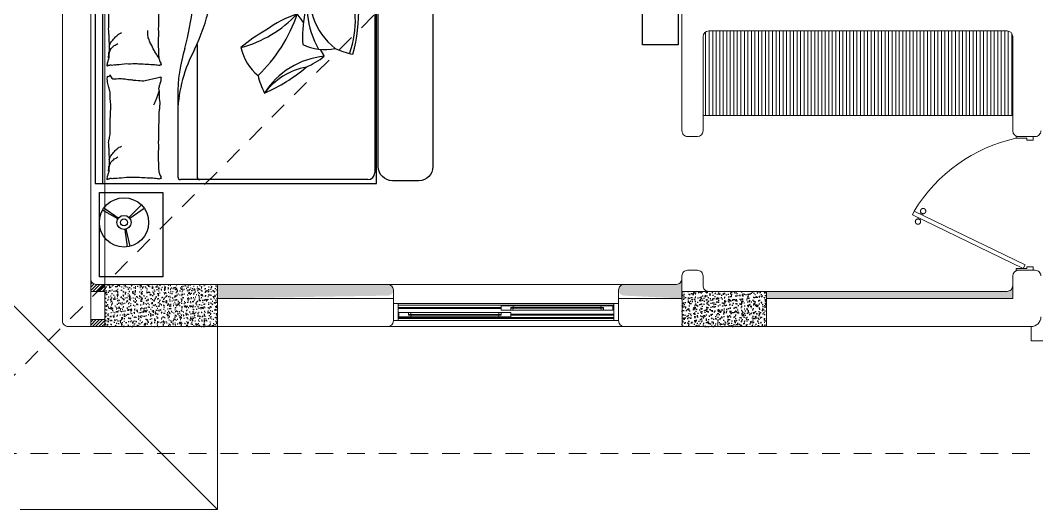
# Model space of a CAD drawing. Header units: metres. Extents: x -232 to 581, y 30 to 789.
# Drawn here: x 98.47 to 105.69, y 600.84 to 604.31 of the extents above; entities that cross this region are included whole.
import ezdxf

# ---------------------------------------------------------------- set-up
doc = ezdxf.new("R2010")
doc.units = ezdxf.units.M
doc.linetypes.add('HIDDEN2', pattern=[0.1875, 0.125, -0.0625])
for name, color, linetype, lineweight in [('A-DOOR', 35, 'Continuous', 5), ('A-WALL', 250, 'Continuous', 20), ('baños', 140, 'Continuous', 0), ('closets', 253, 'Continuous', 0), ('Columnas', 7, 'Continuous', 18), ('cristales', 131, 'Continuous', 0), ('PLF 01', 252, 'Continuous', 9)]:
    doc.layers.add(name, color=color, linetype=linetype, lineweight=lineweight)
doc.layers.add('HATCH', color=8, linetype='Continuous')
doc.layers.add('MOBILIARIOS', color=252, linetype='Continuous')
doc.layers.add('PISO', color=7, linetype='Continuous', lineweight=5, true_color=0xe6e6e6)
doc.layers.add('Techos 1', color=7, linetype='HIDDEN2', lineweight=9, true_color=0x42391a)
doc.layers.add('RELLENO SECCION', color=8, linetype='Continuous', lineweight=0, transparency=0.4)
doc.styles.get("Standard").update_dxf_attribs({"font": 'arial.ttf'})
pattern_1 = [(49.99999999999999, (114.3310712337616, 55.23879643552809), (0.05829909407872129, -0.005100507372448988), [0.006096000000000001, -0.067056]), (355, (114.3310712337616, 55.23879643552809), (-0.01127789485599019, 0.06113819047649125), [0.004876800000000001, -0.05364498693440001]), (100.4514447, (114.3359294760016, 55.23837139440808), (0.04702119906891305, 0.05603768061190244), [0.005180802815999999, -0.05698887827199999]), (46.18420000000001, (114.3310712337616, 55.25505243552809), (0.08674529308548158, -0.01345354493847269), [0.009144000000000001, -0.100584]), (96.63555760999992, (114.3383000017616, 55.25393131552809), (0.07596932289648096, 0.07917635987127089), [0.0077712074048, -0.08548339461120001]), (351.1841511700001, (114.3310712337616, 55.25505243552809), (0.07596932290079265, 0.07917635986737045), [0.007315189462400001, -0.0804671142144]), (21, (114.3391992337616, 55.25098843552809), (0.0485166052061224, -0.03272486341986804), [0.006096000000000001, -0.067056]), (326.0000000000001, (114.3391992337616, 55.25098843552809), (0.01977664907124706, 0.05894014915914217), [0.004876800000000001, -0.0536448]), (71.45144499999999, (114.3432422841936, 55.24826136356009), (0.06829325416918917, 0.02621528604348968), [0.005180802816000001, -0.056988780032]), (37.50000000000001, (114.3310712337616, 55.23879643552809), (0.0009883530401893813, 0.027057612439409), [0, -0.05299456, 0, -0.05445760000000001, 0, -0.05384800000000001]), (7.499999999999999, (114.3310712337616, 55.23879643552809), (0.02138229200329784, 0.03205778394179824), [0, -0.03104896, 0, -0.05177536000000001, 0, -0.0205232]), (327.5, (114.3129457937616, 55.23879643552809), (0.04338899045339885, -0.001833198077655502), [0, -0.02032, 0, -0.06339840000000001, 0, -0.0841248]), (317.5, (114.3048177937616, 55.23879643552809), (0.04740133804352578, 0.00813647713066657), [0, -0.026416, 0, -0.04210304, 0, -0.0597408])]
pattern_2 = [(45, (189.6270008207422, -7.248908469491994), (-0.01122532015133644, 0.01122532015133644), [])]

# ---------------------------------------------------------------- blocks, each defined once
blk = doc.blocks.new('A$C58f5b6b7')
at = {"layer": 'MOBILIARIOS'}
for points in [[(1.069470840775466e-07, 0.2525811234954745), (2.000000106947084, 0.2525811234954745), (2.000000106947084, 0), (1.069470840775466e-07, 0)], [(0.3820001069470891, 0.1596185134729211), (0.3820001069470891, 0.1691435134729176), (1.618000106947079, 0.1691435134729176), (1.618000106947079, 0.1596185134729211)]]:
    blk.add_lwpolyline(points, close=True, dxfattribs=at)
for points in [[(1.605932393574449, 0.159519432846011), (1.582282151334311, 0.1371998092812277), (1.000000106947084, 0.1371998092812277), (0.4177180625598567, 0.1371998092812277), (0.3940678203197194, 0.159519432846011)], [(1.582282151334311, 0.1371998092812277), (1.539962872616115, 0.09726151347291534), (0.4600373412780527, 0.09726151347290113), (0.4177180625598567, 0.1371998092812277)]]:
    blk.add_lwpolyline(points, dxfattribs=at)
for points, degree in [([(0.4511645361125147, 0.2382135501685951, -0.004703474324619776), (0.446902711392795, 0.2460982481493375, -0.004703474324619776), (0.4415006584346202, 0.2460982481493375, -0.004703474324619776), (0.4324817371493168, 0.2460982481493375, -0.004703474324619776), (0.4368044720420698, 0.2370140929480868, -0.004703474324619776)], 3), ([(0.4368044720420698, 0.2370140929480868, -0.004703474324619776), (0.452572019644947, 0.2030788032105022, -0.004703474324619776), (0.4683395672478241, 0.1691435134729176, -0.004703474324619776)], 2), ([(0.4884981539053115, 0.1691435134729176, -0.004703474324619776), (0.4698313450089131, 0.2036785318207563, -0.004703474324619776), (0.4511645361125147, 0.2382135501685951, -0.004703474324619776)], 2), ([(1.511502059988857, 0.1691435134729176, -0.004703474324619776), (1.530168868885255, 0.2036785318207563, -0.004703474324619776), (1.548835677781653, 0.2382135501685951, -0.004703474324619776)], 2), ([(1.563195741852098, 0.2370140929480868, -0.004703474324619776), (1.547428194249221, 0.2030788032105022, -0.004703474324619776), (1.531660646646344, 0.1691435134729176, -0.004703474324619776)], 2), ([(1.548835677781653, 0.2382135501685951, -0.004703474324619776), (1.553097502501373, 0.2460982481493375, -0.004703474324619776), (1.558499555459548, 0.2460982481493375, -0.004703474324619776), (1.567518476744851, 0.2460982481493375, -0.004703474324619776), (1.563195741852098, 0.2370140929480868, -0.004703474324619776)], 3), ([(0.4368044720420698, 0.0171824033505743, -0.004703474324619776), (0.4554082793266616, 0.05722195841174482, -0.004703474324619776), (0.4740120866112534, 0.09726151347290113, -0.004703474324619776)], 2), ([(0.4950970879554575, 0.09726151347290113, -0.004703474324619776), (0.4731308120339577, 0.05662222980149068, -0.004703474324619776), (0.4511645361125147, 0.01598294613006601, -0.004703474324619776)], 2), ([(1.504903125938711, 0.09726151347291534), (1.52686940186021, 0.05662222980149068), (1.548835677781653, 0.01598294613006601)], 2), ([(1.563195741852098, 0.0171824033505743), (1.544591934567507, 0.05722195841174482), (1.525988127282915, 0.09726151347291534)], 2)]:
    blk.add_open_spline(points, degree=degree, dxfattribs=at)
for points in [[(0.4511645361125147, 0.01598294613006601, -0.004703474324619776), (0.446902711392795, 0.008098248149337905, -0.004703474324619776), (0.4415006577906411, 0.008098248149337905, -0.004703474324619776), (0.432481734999044, 0.008098248149337905, -0.004703474324619776), (0.4368044720420698, 0.0171824033505743, -0.004703474324619776)], [(1.548835677781653, 0.01598294613006601), (1.553097502501373, 0.008098248149337905), (1.558499556103527, 0.008098248149337905), (1.567518478895124, 0.008098248149337905), (1.563195741852098, 0.0171824033505743)]]:
    blk.add_open_spline(points, degree=3, knots=[-0.08544200803406514, -0.08544200803406514, -0.08544200803406514, -0.08544200803406514, -0.04272100910977372, 0, 0, 0, 0], dxfattribs=at)
blk = doc.blocks.new('puerta 1.00')
at = {"layer": 'A-DOOR'}
for p, q in [((-0.1499909777825792, -0.01249999999998863), (-0.9369131065861893, -0.3949003899592327)), ((-0.1376018300305759, -0.03799499105906534), (-0.9245239588341292, -0.4203953810183521)), ((-0.1376018300305759, -0.03799499105906534), (-0.1499909777825792, -0.01249999999998863)), ((-0.8776654875668441, -0.3661093421694943), (-0.8826347892953663, -0.3558832712826359)), ((-0.9369131065861893, -0.3949003899592185), (-0.9245239588341292, -0.4203953810182952)), ((-0.8945933787151716, -0.3743353558235185), (-0.8995626804436938, -0.3641092849366885)), ((-0.8822042309632252, -0.3998303468828937), (-0.8772349292346462, -0.4100564177697379)), ((-0.8652763398148409, -0.391604333228571), (-0.8603070380863755, -0.4018304041154153))]:
    blk.add_line(p, q, dxfattribs=at)
for points in [[(-0.08000000000000003, 0), (-0.07999999999977266, -0.02502577938815875), (-0.1250000000001364, -0.02502577938815875), (-0.1250000000001364, -0.01249999999998863), (-0.2000000000002728, -0.01249999999998863), (-0.2000000000002728, 0), (-0.08000000000000003, 0)], [(-0.08000000000000003, -0.949999999999676), (-0.07999999999977266, -0.9249742206115172), (-0.1250000000001364, -0.9249742206115172), (-0.1250000000001364, -0.9374999999996874), (-0.2000000000002728, -0.9374999999996874), (-0.2000000000002728, -0.949999999999676), (-0.08000000000000003, -0.949999999999676)]]:
    blk.add_lwpolyline(points, dxfattribs=at)
blk.add_arc((0.0366406024470507, 0.1601847667154885), 1.12290276596214, 211.1335814021241, 257.8342745107439, dxfattribs=at)
for points in [[(-0.8982293876285894, -0.3641570476290497), (-0.9032723932726299, -0.3641552480922314), (-0.9120053357341931, -0.3591091255589873), (-0.9170452244890726, -0.3503725840241714), (-0.9170416254155498, -0.3402865727359341), (-0.9119955028824052, -0.3315536302744846), (-0.9032589613473192, -0.3265137415195056), (-0.8931729500592382, -0.3265173405931563), (-0.8844400075977319, -0.3315634631261162), (-0.8794001188427956, -0.3403000046612163), (-0.8794037179163752, -0.3503860159494536), (-0.8844498404495198, -0.3591189584108889), (-0.8931863819846058, -0.3641588471658821), (-0.8982293876285894, -0.3641570476290497)], [(-0.8616537628267338, -0.4394241479959078), (-0.8666967684707743, -0.4394223484592317), (-0.8754297109322806, -0.4343762259259734), (-0.8804695996872169, -0.4256396843908874), (-0.8804660006136942, -0.4155536731029486), (-0.8754198780805496, -0.4068207306414706), (-0.8666833365455204, -0.4017808418864917), (-0.8565973252574395, -0.4017844409598581), (-0.8478643827958763, -0.4068305634931022), (-0.8428244940409968, -0.4155671050282024), (-0.8428280931145196, -0.4256531163161554), (-0.8478742156476073, -0.4343860587779034), (-0.8566107571826933, -0.4394259475325839), (-0.8616537628267338, -0.4394241479959078)]]:
    blk.add_open_spline(points, degree=2, dxfattribs=at)
blk = doc.blocks.new('A$C89702949')
at = {"layer": 'HATCH'}
h = blk.add_hatch(dxfattribs=at)
h.set_pattern_fill('AR-CONC', color=256, scale=0.00032)
h.set_pattern_definition(pattern_1)
h.paths.add_polyline_path([(6.480149750132114e-12, 14.28907763227602), (6.480149750132114e-12, 13.98907763227601), (0.8000000000064347, 13.98907763227601), (0.8000000000064347, 14.28907763227602)])
h = blk.add_hatch(dxfattribs=at)
h.set_pattern_fill('AR-CONC', color=256, scale=0.00032)
h.set_pattern_definition(pattern_1)
h.paths.add_polyline_path([(4.100646958498373, 14.23907763227504), (4.100646958498373, 13.98907763227504), (4.700646958498368, 13.98907763227504), (4.700646958498368, 14.23907763227504)])
at = {"layer": 'Columnas'}
for points in [[(6.480149750132114e-12, 14.28907763227602), (6.480149750132114e-12, 13.98907763227601), (0.8000000000064347, 13.98907763227601), (0.8000000000064347, 14.28907763227602)], [(4.100646958498373, 14.23907763227504), (4.100646958498373, 13.98907763227504), (4.700646958498368, 13.98907763227504), (4.700646958498368, 14.23907763227504)]]:
    blk.add_lwpolyline(points, close=True, dxfattribs=at)
blk = doc.blocks.new('A$Ca0281d7f')
at = {"layer": 'MOBILIARIOS'}
for p, q in [((0.4005522663074998, 1.600000072819), (0.4005522663074714, 7.281900593625323e-08)), ((2.4005522663075, 1.600000072819), (0.4005522663074998, 1.600000072819)), ((2.348180854970565, 7.281900593625323e-08), (2.348180854970565, 1.600000072819)), ((2.4005522663075, 7.281900593625323e-08), (2.4005522663075, 1.600000072819)), ((0.4127218130535084, 0.04581714813807025), (0.4127218130535084, 1.521571602580423)), ((0.4627218130564188, 1.571571602576057), (1.792472351629685, 1.571571602576057)), ((1.675990495328142, 0.6110751425962649), (1.675990495328143, 1.551571602576057)), ((1.812472351629686, 0.9804640567684544), (1.812472351629686, 1.551571602576057)), ((1.962244760886392, 0.8501734682152744), (2.044814889822305, 0.8708299110161022)), ((1.932219182418635, 0.8426619810282716), (1.962244760886392, 0.8501734682152744)), ((0.4005522663074998, 7.281900593625323e-08), (2.4005522663075, 7.281900593625323e-08)), ((1.658061263160936, 0.02581714814127168), (0.432721813050307, 0.02581714814127167)), ((1.932219182418635, 0.03664766512790152), (1.962244760886392, 0.0441591523149043)), ((1.962244760886392, 0.0441591523149043), (2.044814889822305, 0.06481559510845614))]:
    blk.add_line(p, q, dxfattribs=at)
blk.add_lwpolyline([(0.1000016621426312, 1.578946357944119), (0.2883827195614685, 1.578946357944119, -0.414213562373095), (0.3883827195614913, 1.478946357944125), (0.3883827195614913, 0.1536651826133948, -0.414213562373095), (0.2883827195614685, 0.05366518261340048), (0.1000016621426312, 0.05366518261340048, -0.414213562373095), (1.662142608438444e-06, 0.1536651826133948), (1.662142608438444e-06, 1.478946357944125, -0.414213562373095)], format="xyb", close=True, dxfattribs=at)
for centre, radius, start, end in [((0.4627218130564188, 1.521571602580423), 0.05, 90, 180), ((1.655990495328143, 1.551571602576057), 0.02, 0, 90.00000000000001), ((1.792472351629685, 1.551571602576057), 0.02, 0, 90.00000000000001), ((1.930908347000809, 1.564069928611332), 0.001321023312922661, 286.6977659047689, 7.120393671104875), ((1.847289726859458, 1.538367251271609), 0.0874807337156975, 7.120393671104875, 16.22115114788595), ((1.935575146098131, 1.583269481076911), 0.01932936577007352, 260.0016419585787, 286.6977659047689), ((1.865905518397199, 1.514039204254857), 0.07672654245508678, 16.22115114788595, 27.28411723063636), ((1.983729483306092, 1.545559442859428), 0.04528945216353445, 192.869038036524, 207.2841172306364), ((1.921494106864998, 1.244174827773293), 0.3211810663005845, 80.00164195857872, 86.49514232994571), ((2.089076234065146, 1.533892431713809), 0.14588121229112, 183.5739729966662, 192.869038036524), ((1.250567008232878, -12.05569610660774), 13.63555196031532, 86.49514232994571, 86.94504210728516), ((2.045243904213862, 0.189679265621578), 1.365227436036071, 86.94504210728516, 88.36691135833243), ((2.157885354944597, 0.8754123921270889), 0.6787269722582456, 88.36691135833243, 93.36874860142143), ((2.299263158654071, 0.6490026050768734), 0.9130531557024769, 93.36874860142143, 97.68089670962777), ((2.287216853584255, 1.366557610165671), 0.1983336164097875, 97.68089670962777, 102.1094580315687), ((2.225899812111606, 1.806669367312622), 0.2460324298296742, 278.1334825947088, 282.1094580315687), ((2.289487410454171, 1.596634989265056), 0.03278844727572733, 248.5790157173075, 278.1334825947088), ((2.299965878818625, 1.549715945514379), 0.01559499963616461, 68.57901571730756, 111.990399069729), ((1.483450939283216, 1.550247114067076), 0.8207889043864385, 354.7408119783486, 358.0921132532728), ((2.257397857299225, 1.550410010483517), 0.05392039297186392, 329.3487451222086, 354.7408119783486), ((2.309848161633568, 1.565115424385056), 0.004278555704268702, 111.990399069729, 191.8930567863744), ((2.309022423033753, 1.571267352660414), 0.002318503280762332, 250.4360326307888, 11.89305678637437), ((2.339886878407128, 1.547634034245618), 0.02887700087184937, 149.3487451222086, 184.3025398218721), ((2.31446639823946, 1.57301441669091), 0.003419526399010452, 201.7883022298756, 250.4360326307888), ((2.338360548464266, 1.571676129499735), 0.02510997430044378, 184.3025398218721, 201.7883022298756), ((3.110858714099891, 1.507222666167706), 1.164013960197642, 180.2865448048574, 183.5739729966662), ((2.345453839757397, 1.365850094948598), 0.09920502275516621, 126.1766451282346, 143.9136387707705), ((2.382288261259532, 1.418691676774813), 0.0992050227558066, 143.9136387707705, 164.0647579922563), ((0.8065882715173984, 1.459997491615411), 1.49427168971778, 358.0921132532728, 0.575740773740852), ((2.401054283110284, 1.484416846734291), 0.0992050227585521, 164.0647579922563, 184.2158775759119), ((7.666794500540277, 1.337815658090165), 5.718506036002936, 179.0296215215465, 180.2865448048574), ((2.296662380672501, 1.330170677773765), 0.09920502275485914, 108.4396515788457, 126.1766451282346), ((2.563887685654777, 1.122214762547571), 0.3916486463265963, 136.1884922639235, 141.6114335728958), ((2.349531939174199, 1.358204751241772), 0.07678123187264828, 141.6114335728958, 152.760412370091), ((2.508031540223897, 1.322552325221238), 0.2340218361334519, 152.760412370091, 159.1397179883683), ((1.429888372354185, 1.337152876158996), 0.8732080458158228, 0.575740773740852, 4.801845673464552), ((15.92763142223353, 0.9969801491801036), 13.9827580160609, 178.7204725811328, 179.5242891090989), ((2.306789231989683, 1.157025352050312), 0.2001861671677479, 113.0027692445334, 118.3167638750771), ((2.259620466161437, 1.302986889585497), 0.04931628471404679, 118.3167638750771, 129.0349358862812), ((2.398734358875231, 1.190500771585846), 0.2251969116392901, 129.0349358862812, 136.1884922639235), ((2.453758205673807, 1.281887565414706), 0.1523768302813976, 169.8101235023769, 177.4614144787592), ((2.592470579221413, 1.333095662655012), 0.2897025545989886, 177.4614144787592, 184.8018456734646), ((-1.477296690793708, 1.251068569847376), 3.77346295666114, 356.7918949885468, 0.0008172723834929364), ((1.775232713488663, 1.344758116089849), 0.5292819795560268, 349.8101235023769, 353.9133047984918), ((0.8277370435674589, 1.118930506644887), 0.9852622038361045, 331.4328480126824, 358.1261301516859), ((3.157863860725342, 1.015143141442735), 1.216456855347276, 175.3824179551856, 177.3903699312741), ((0.5395216453335934, 1.137904528275016), 1.404763554196242, 355.3824179551855, 357.2509352236394), ((1.714338121631158, 0.9787187569466766), 0.2300529023409549, 357.2509352236394, 11.55856194959438), ((1.288516404428378, 1.294760419144353), 0.7386663968077241, 336.5155917176135, 338.3422572362051), ((1.307282285067345, 1.337951127535547), 0.738666396783039, 334.6889261581309, 336.5155917176135), ((1.61348153438405, 0.9502335589725988), 0.6826847311036982, 0, 7.546851360023991), ((0.719037373253792, 1.258608141749764), 0.5655374270383083, 275.3391182013303, 327.6894906361663), ((1.653484976190207, -0.1157259505458484), 1.165187428752571, 113.064163725441, 130.3208599685709), ((0.8089507406057748, 1.252091323567046), 0.4879216160464532, 280.6986460918727, 322.6863775816319), ((0.7089047498612273, 0.7072337159073953), 0.5479890230446335, 13.20342704477801, 27.03622918731887), ((0.7419427912749148, 0.9666026182397616), 1.070619297177309, 342.196632877853, 0.7418357977156923), ((2.089118332181101, 0.9513342684598172), 0.1459110822094432, 173.5659464289486, 191.5585619495943), ((1.250272467209584, 1.19189316936658), 0.7386663969404011, 340.5720183901779, 342.8017791177252), ((1.269391019662294, 1.246098731856677), 0.7386663969358387, 338.3422572362051, 340.5720183901779), ((2.063013652471568, 0.8845041512989553), 0.2422405746093392, 7.546851360023991, 15.74398358214191), ((1.664031313260352, 0.888229531251767), 0.2707516457540592, 350.5158958166045, 355.9170601351706), ((1.714920970655953, 0.9375800425635532), 0.229668082843701, 342.6135877437062, 350.5158958166045), ((2.060432404469907, 0.886319071179372), 0.1197367658717637, 162.6135877437062, 173.5659464289486), ((2.047963069949333, 0.938467937792069), 0.06771125242053372, 267.3351183681407, 284.0451939094079), ((2.156137928185785, 1.525143366381002), 0.6587817297258798, 261.9949491947997, 267.3351183681407), ((2.192515356183435, 1.17703595107136), 0.3171219007145616, 257.8016206814324, 261.9949491947997), ((2.60462267284413, 0.9610359939700572), 0.3047651663592303, 188.4371936823337, 195.7439835821419), ((2.472423875880054, 0.8783412022470145), 0.1611327186373747, 180, 188.4371936823337), ((1.987478650497047, 0.05083347057680776), 1.07980361287772, 133.6305735890338, 161.4287965004251), ((1.014803268453812, 0.556660524157823), 0.3575412638158377, 12.47818912100046, 50.4625377682406), ((1.931304655126155, 0.8427272614656829), 0.0009168542464135526, 355.9170601351706, 104.0449372957391), ((1.999976908629037, -0.006459170223621413), 0.8820328122766421, 77.80162068143241, 80.31563361171794), ((2.18634792781188, 0.6516801589908425), 0.203978832723049, 80.31563361171794, 90), ((2.274054945011017, 0.3638280418102511), 0.4918309499015451, 90, 96.23236461263444), ((2.258462450184311, 0.8252339670519575), 0.03418623553405789, 4.400209094151162, 63.41947899331191), ((2.305418753422714, 0.8252914324924348), 0.01312400763468531, 63.41947899331191, 168.7276231168172), ((2.401690473788335, 0.8370283166526349), 0.09039931654700195, 168.7276231168172, 180), ((1.212752576489998, 0.1087952108895563), 0.734038826198371, 115.2590094572144, 126.9351438086379), ((1.930908347000809, 0.7580556127109617), 0.001321023312922661, 286.6977659047689, 7.120393671104875), ((1.847289726859458, 0.7323529353712388), 0.0874807337156975, 7.120393671104875, 16.22115114788595), ((1.935575146098131, 0.7772551651692652), 0.01932936577007352, 260.0016419585787, 286.6977659047689), ((1.865905518397199, 0.7080248883544868), 0.07672654245508678, 16.22115114788595, 27.28411723063636), ((1.983729483306092, 0.739545126959058), 0.04528945216353445, 192.869038036524, 207.2841172306364), ((1.921494106864998, 0.4381605118729226), 0.3211810663005845, 80.00164195857872, 86.49514232994571), ((1.250567008232878, -12.86171042250811), 13.63555196031532, 86.49514232994571, 86.94504210728516), ((2.045243904213862, -0.6163350502787921), 1.365227436036071, 86.94504210728516, 88.36691135833243), ((2.157885354944597, 0.06939807622671879), 0.6787269722582456, 88.36691135833243, 93.36874860142143), ((2.299263158654071, -0.1570117108234967), 0.9130531557024769, 93.36874860142143, 97.68089670962777), ((2.287216853584255, 0.5605432942580251), 0.1983336164097875, 97.68089670962777, 102.1094580315687), ((2.225899812111606, 1.000655051412252), 0.2460324298296742, 278.1334825947088, 282.1094580315687), ((2.289487410454171, 0.7906206733646854), 0.03278844727572733, 248.5790157173075, 278.1334825947088), ((2.299965878818625, 0.7437016296140087), 0.01559499963616461, 68.57901571730756, 111.990399069729), ((2.257397857299225, 0.7443956945831474), 0.05392039297186392, 329.3487451222086, 354.7408119783486), ((2.309848161633568, 0.7591011084846855), 0.004278555704268702, 111.990399069729, 191.8930567863744), ((2.309022423033753, 0.7652530367527675), 0.002318503280762332, 250.4360326307888, 11.89305678637437), ((2.339886878407128, 0.7416197183452482), 0.02887700087184937, 149.3487451222086, 184.3025398218721), ((2.31446639823946, 0.7670001007905398), 0.003419526399010452, 201.7883022298756, 250.4360326307888), ((2.338360548464266, 0.7656618135993654), 0.02510997430044378, 184.3025398218721, 201.7883022298756), ((1.692277236501519, 0.3725672337854206), 1.165187428752538, 164.6277789282897, 181.884475612569), ((1.239371163168522, 0.4390115582167794), 0.6885086632900638, 160.2936131652849, 203.6413989523028), ((0.4604599939066754, 0.1442676555119845), 0.5479890230446278, 64.76704225177608, 78.59984479860805), ((2.713450226017863, 1.724725997820686), 2.197681049768976, 207.9248167912816, 209.379302400377), ((2.089076234065146, 0.7278781158134393), 0.14588121229112, 183.5739729966662, 192.869038036524), ((2.562351897781923, 1.096961296189477), 0.7286236185014265, 212.1349795991576, 215.8262850843881), ((3.110858714099891, 0.7012083502600603), 1.164013960197642, 180.2865448048574, 183.5739729966662), ((2.251383145428122, 0.8099680821074458), 0.3126399225708171, 206.4984803909256, 212.1349795991576), ((2.382288261259532, 0.6126773608744429), 0.0992050227558066, 143.9136387707705, 164.0647579922563), ((0.8065882715173984, 0.6539831757150409), 1.49427168971778, 358.0921132532728, 0.575740773740852), ((1.483450939283216, 0.7442327981667063), 0.8207889043864385, 354.7408119783486, 358.0921132532728), ((2.401054283110284, 0.678402530833921), 0.0992050227585521, 164.0647579922563, 184.2158775759119), ((0.7685641858061496, 0.2902744933266234), 0.3575412638158535, 64.04180470951874, 102.0261533727548), ((0.4001470022722566, 0.2637450909273041), 0.477423770499153, 346.1849443967824, 52.00165680441537), ((0.2856818955279374, 0.3396917153180851), 0.6084857367817972, 341.8100456859929, 30.1351208540247), ((-0.06184992013544965, 0.5665807781655615), 0.987948240476393, 350.060729459472, 2.620183578971173), ((1.593916695530475, -0.2048185179852141), 0.8697011065324164, 105.3360114569662, 136.4192719469313), ((0.7150106182253295, 1.37888744980174), 0.9879482404763767, 298.497114200112, 311.0565683714501), ((2.945189197816354, 0.04363191772549069), 1.390272332979946, 154.2426611098885, 180.7342007897885), ((4.770279207360864, -0.08757317867153436), 3.095527693941272, 166.4201152723858, 177.6238450856754), ((7.666794500540277, 0.5318013421825185), 5.718506036002936, 179.0296215215465, 180.2865448048574), ((3.291756822459433, 1.23368023969357), 1.432285134951083, 204.3265278298851, 206.4984803909256), ((2.48395849347537, 0.7735057795840135), 0.5066465191820224, 200.6742811174504, 204.3265278298851), ((2.296662380672501, 0.5241563618733949), 0.09920502275485914, 108.4396515788457, 126.1766451282346), ((2.563887685654777, 0.3162004466472013), 0.3916486463265963, 136.1884922639235, 141.6114335728958), ((2.345453839757397, 0.5598357790482282), 0.09920502275516621, 126.1766451282346, 143.9136387707705), ((2.349531939174199, 0.5521904353414016), 0.07678123187264828, 141.6114335728958, 152.760412370091), ((2.508031540223897, 0.5165380093208682), 0.2340218361334519, 152.760412370091, 159.1397179883683), ((1.429888372354185, 0.5311385602586256), 0.8732080458158228, 0.575740773740852, 4.801845673464552), ((0.7159866387610747, 1.142054533290692), 0.7873704550455742, 288.3526557755955, 306.6851189477708), ((2.080122567605144, 0.5689272904024278), 0.05797391510516451, 184.0827718428247, 200.6742811174504), ((2.297412239969276, 0.5315892275216925), 0.2720537801698949, 176.444800906154, 184.0827718428247), ((2.306789231989683, 0.3510110361499414), 0.2001861671677479, 113.0027692445334, 118.3167638750771), ((2.259620466161437, 0.4969725736851274), 0.04931628471404679, 118.3167638750771, 129.0349358862812), ((2.398734358875231, 0.3844864556854759), 0.2251969116392901, 129.0349358862812, 136.1884922639235), ((2.592470579221413, 0.5270813467473658), 0.2897025545989886, 177.4614144787592, 184.8018456734646), ((2.713450226017863, 1.724725997820686), 2.197681049769391, 215.296571622571, 217.2418249850506), ((15.92763142223353, 0.1909658332797335), 13.9827580160609, 178.7204725811328, 179.5242891090989), ((7.623097816236395, 0.3429673117032905), 5.321714649111766, 178.2785893536982, 179.5730534984846), ((0.1242677700302517, 0.4201192188296857), 0.7873704550456012, 339.9162712835639, 358.2487342976876), ((1.775232713488663, 0.438743800189485), 0.5292819795560268, 349.8101235023769, 353.9133047984918), ((1.242430833162921, 0.1669145812806249), 0.7340388261984049, 166.8226250241524, 178.4987590973946), ((3.157863860725342, 0.2091288255423649), 1.216456855347276, 175.3824179551856, 177.3903699312741), ((1.247181670086434, 0.3451080789772902), 1.048984595397113, 353.9133047984918, 0), ((0.5395216453335934, 0.3318902123746454), 1.404763554196242, 355.3824179551855, 357.2509352236394), ((1.714338121631158, 0.1727044410463066), 0.2300529023409549, 357.2509352236394, 11.55856194959438), ((1.307282285067345, 0.5319368116351768), 0.738666396783039, 334.6889261581309, 336.5155917176135), ((1.61348153438405, 0.1442192430722287), 0.6826847311036982, 0, 7.546851360023991), ((0.9095757796404143, 2.346945144552055), 2.197681049768874, 259.4884322622704, 268.8054403603537), ((2.089118332181101, 0.1453199525594471), 0.1459110822094432, 173.5659464289486, 191.5585619495943), ((1.250272467209584, 0.3858788534662096), 0.7386663969404011, 340.5720183901779, 342.8017791177252), ((1.269391019662294, 0.4400844159563064), 0.7386663969358387, 338.3422572362051, 340.5720183901779), ((1.288516404428378, 0.488746103243983), 0.7386663968077241, 336.5155917176135, 338.3422572362051), ((1.714920970655953, 0.1315657266631831), 0.229668082843701, 342.6135877437062, 350.5158958166045), ((2.060432404469907, 0.08030475527900194), 0.1197367658717637, 162.6135877437062, 173.5659464289486), ((2.202821795735076, 0.2590783723671564), 0.1399446217354686, 253.4850240281281, 264.368873646946), ((2.172423245226241, 0.1694931877745773), 0.09153263705200516, 270, 284.6851066588472), ((2.253489871124771, 0.2440553979931508), 0.1399446217330947, 242.6011743337098, 253.4850240281281), ((2.213708380311004, 0.1341243629603639), 0.05616381224046976, 251.2201011069947, 270), ((2.312832621531129, 0.2086711799083503), 0.1399446217408161, 224.902383605114, 242.6011743337098), ((2.290096028112316, 0.2687991215234149), 0.2055588306124303, 248.1850764519421, 251.2201011069947), ((2.288621753964549, 0.2107218384289524), 0.1510926614711583, 244.6448831645178, 248.1850764519421), ((2.372897710201073, 0.1484010724188636), 0.139944621739241, 207.2035924719159, 224.902383605114), ((2.063013652471568, 0.07848983539858523), 0.2422405746093392, 7.546851360023991, 15.74398358214191), ((2.60462267284413, 0.1550216780696871), 0.3047651663592303, 188.4371936823337, 195.7439835821419), ((2.472423875880054, 0.07232688634664441), 0.1611327186373747, 180, 188.4371936823337), ((0.432721813050307, 0.04581714813807025), 0.02, 180, 270), ((1.658061263160936, 0.04581714813807025), 0.02, 270, 345.3737783331061), ((1.664031313260352, 0.08221521535139686), 0.2707516457540592, 350.5158958166045, 355.9170601351706), ((1.931304655126155, 0.03671294556531279), 0.0009168542464135526, 355.9170601351706, 104.0449372957391), ((2.047963069949333, 0.132453621891699), 0.06771125242053372, 267.3351183681407, 284.0451939094079), ((2.156137928185785, 0.7191290504806318), 0.6587817297258798, 261.9949491947997, 267.3351183681407), ((2.192515356183435, 0.3710216351709903), 0.3171219007145616, 257.8016206814324, 261.9949491947997), ((1.999976908629037, -0.8124734861239915), 0.8820328122766421, 77.80162068143241, 80.31563361171794), ((2.18634792781188, -0.1543341569095276), 0.203978832723049, 80.31563361171794, 90), ((2.274054945011017, -0.442186274090119), 0.4918309499015451, 90, 96.23236461263444), ((2.267294238264299, 0.1098850029911489), 0.0526082136424462, 228.5570937573442, 244.6448831645178), ((2.317215637945196, 0.1154941416852751), 0.08985455834404225, 216.2640674223085, 228.5570937573442), ((2.258462450184311, 0.01921965115158741), 0.03418623553405789, 4.400209094151162, 63.41947899331191), ((2.305418753422714, 0.01927711659206466), 0.01312400763468531, 63.41947899331191, 168.7276231168172), ((2.401690473788335, 0.03101400075226479), 0.09039931654700195, 168.7276231168172, 180)]:
    blk.add_arc(centre, radius, start, end, dxfattribs=at)
blk = doc.blocks.new('A$C8346a57b')
at = {"layer": 'MOBILIARIOS'}
for p, q in [((0.2641287017831928, 0.2603988280359886), (0.2338117486578994, 0.381666640551714)), ((0.2700537463097135, 0.2615055968606725), (0.2545494044825318, 0.3855403314490218)), ((0.2355688094758079, 0.1828297933432736), (0.1338521255747764, 0.1101750191272117)), ((0.2409001439809799, 0.176536363968637), (0.1525117963319644, 0.08814801631962155)), ((0.3169421565980883, 0.1828297933432736), (0.4186588404991198, 0.1101750191272117)), ((0.3196676401421428, 0.1870847561120286), (0.4281980329105863, 0.125067388817854))]:
    blk.add_line(p, q, dxfattribs=at)
blk.add_lwpolyline([(-1.919638179970207e-06, 0.5982902986837644), (0.4499968336383517, 0.5982902986837644), (0.4499968336383517, -6.792788553866558e-11), (-1.919638179970207e-06, -6.792788553866558e-11)], close=True, dxfattribs=at)
for radius in [0.1750000000000007, 0.05000000000000071, 0.02500000000000213]:
    blk.add_circle((0.2762554830405861, 0.2118917030282432), radius, dxfattribs=at)
blk = doc.blocks.new('20.03.2026 LN 09 SEGUNDO NIVEL ARQ')
at = {"layer": 'closets'}
h = blk.add_hatch(dxfattribs=at)
h.set_pattern_fill('LINE', color=5, scale=0.2, angle=90)
h.set_pattern_definition([(90, (-880.3909015819074, 203.2734768248204), (-0.025, 1.530808498934192e-18), [])])
edge = h.paths.add_edge_path()
edge.add_arc((81.70592961618121, -46.43862727274518), 0.03999999999999204, 359.9999999999898, 450.0000000727915)
edge.add_line((81.70592961613039, -46.39862727274522), (79.58592961622966, -46.39862727274524))
edge.add_arc((79.58592961618089, -46.43862727274529), 0.04000000000000092, 89.99999993013975, 179.9999999999975)
edge.add_line((79.5459296161809, -46.43862727274529), (79.54652947165252, -46.99862727278243))
edge.add_line((79.54652947165252, -46.99862727278241), (81.74652947165234, -46.99862727278233))
edge.add_line((81.74652947165234, -46.9986272727823), (81.7459296161812, -46.43862727274522))
at = {"layer": 'PLF 01'}
h = blk.add_hatch(dxfattribs=at)
h.set_pattern_fill('LINE', color=5, scale=0.005, angle=45)
h.set_pattern_definition(pattern_2)
edge = h.paths.add_edge_path()
edge.add_line((75.29592958699413, -48.24862727268567), (75.19592958699411, -48.24862727268567))
edge.add_line((75.19592958699411, -48.24862727268567), (75.19592958700116, -48.25862727269743))
edge.add_line((75.19592958700116, -48.25862727269748), (75.19592958698058, -48.15862727269743))
edge.add_arc((75.23592958701573, -48.15862727266233), 0.04000000003513549, 180.0000000503189, 269.9999999791559)
edge.add_line((75.23592958700118, -48.19862727269742), (75.2959295869806, -48.19862727269742))
edge.add_line((75.2959295869806, -48.19862727269742), (75.29592958699413, -48.24862727268571))
h = blk.add_hatch(dxfattribs=at)
h.set_pattern_fill('LINE', color=5, scale=0.005, angle=45)
h.set_pattern_definition(pattern_2)
h.paths.add_polyline_path([(75.29592958698709, -48.44862727262694), (75.19592958700116, -48.44862727274449), (75.19594593184144, -48.49862738166587), (75.29592958698709, -48.49862727274456)])
at = {"layer": 'RELLENO SECCION'}
h = blk.add_hatch(color=5, dxfattribs=at)
h.dxf.hatch_style = 1
h.paths.add_polyline_path([(76.09592958698707, -48.19863595934783), (76.09592958698707, -48.29862565507415), (77.30592953868329, -48.27862727274407, 1.000007149727307), (77.30592896201867, -48.19862727274824)])
h.paths.add_polyline_path([(78.98592951593716, -48.19862727274403, 1), (78.98592951593716, -48.27862727274407), (79.39592961618095, -48.29859313002885), (79.39592961618092, -48.15826403005053, -0.4168758904198952), (79.35593126553093, -48.19862727277803)])
h = blk.add_hatch(color=5, dxfattribs=at)
h.dxf.hatch_style = 1
edge = h.paths.add_edge_path()
edge.add_arc((81.70592961620201, -48.20862965699325), 0.04000000000000625, 270.625583846438, 359.9999999999898, ccw=False)
edge.add_line((81.7063663474392, -48.24862727274501), (79.99657654547894, -48.24862727274501))
edge.add_line((79.99657654547897, -48.24862727274501), (79.99657654547897, -48.29862727274461))
edge.add_line((79.99657654547897, -48.29862727274462), (81.745929616202, -48.29862727274573))
edge.add_line((81.745929616202, -48.29862727274576), (81.74592961620203, -48.2086296569933))
at = {"layer": 'A-DOOR', "color": 5}
for p, q in [((77.3459295597743, -48.45862117250374), (77.34592951527932, -48.33446720817676)), ((77.3799295797676, -48.33446719599169), (77.3459295311014, -48.33446720817676)), ((77.37992956334136, -48.34619239592132), (78.91192953782098, -48.34619242802933)), ((77.3799295797676, -48.33446719599169), (77.37992956665329, -48.45446722811278)), ((78.11192964815649, -48.36319341111937), (77.37992957177426, -48.36319329779212)), ((78.11192964815649, -48.36919239636416), (77.37992957133065, -48.36919228303702)), ((77.37992957552697, -48.33446719599169), (78.9119294938437, -48.33446722807025)), ((78.11192964815649, -48.35269239633953), (78.11342964819124, -48.35119239630467)), ((78.11192964815652, -48.37969239624999), (78.11192964815649, -48.35269239633953)), ((78.11342964819124, -48.35119239630467), (78.19406103403293, -48.35119239630308)), ((78.19742965013819, -48.36219239655793), (78.17992964973382, -48.36219239655884)), ((78.17992964973382, -48.36219239655884), (78.17992964973357, -48.37969239624829)), ((78.1799296497565, -48.36519239591019), (78.18492964987757, -48.36519239662766)), ((78.1799296497565, -48.36519239662766), (78.18492964987757, -48.36519239591019)), ((78.18492964987757, -48.36319239586612), (78.19092964998794, -48.36719239667173)), ((78.18492964987757, -48.36719239667536), (78.19092964998794, -48.36319239586612)), ((78.19406103403293, -48.35119239630308), (78.19592391691953, -48.35264783992614)), ((78.8237982473068, -48.35119239630103), (78.19406103407613, -48.35119239630103)), ((78.19592391691953, -48.35264783992614), (78.19792965014977, -48.36069239652318)), ((78.19792965014977, -48.36169239654635), (78.19742965013819, -48.36219239655793)), ((78.19792965014977, -48.36069239652318), (78.19792965014977, -48.36169239654635)), ((78.82193536440519, -48.35264783992614), (78.81992963117492, -48.36069239652318)), ((78.81992963117492, -48.36069239652318), (78.81992963117492, -48.36169239654635)), ((78.81992963117492, -48.36169239654635), (78.8204296311865, -48.36219239655793)), ((78.8204296311865, -48.36219239655793), (78.8379296315909, -48.36219239655884)), ((78.82379824729179, -48.35119239630308), (78.82193536440519, -48.35264783992614)), ((78.90442963313347, -48.35119239630467), (78.82379824729179, -48.35119239630308)), ((78.83292963150535, -48.36319239586612), (78.82692963133678, -48.36719239667173)), ((78.83292963150535, -48.36719239667536), (78.82692963133678, -48.36319239586612)), ((78.83792963156822, -48.36519239591019), (78.83292963150535, -48.36519239662766)), ((78.83792963156822, -48.36519239662766), (78.83292963150535, -48.36519239591019)), ((78.8379296315909, -48.36219239655884), (78.83792963159115, -48.37969239624829)), ((78.90592963316823, -48.35269239633953), (78.90442963313347, -48.35119239630467)), ((78.90592963316817, -48.37969239624999), (78.90592963316823, -48.35269239633953)), ((78.91192948960301, -48.33446719599169), (78.94592953826921, -48.33446720817676)), ((78.91192954572364, -48.33446719599169), (78.91192950271736, -48.45446722811278)), ((78.94592959478845, -48.45864523563887), (78.94592963929207, -48.33446720817687)), ((77.37992956788764, -48.43419242805726), (78.91192953744917, -48.43419242805726)), ((77.37992956608039, -48.44019242805723), (78.91192949918656, -48.44019242805723)), ((77.38742956638899, -48.39919242807741), (77.38592956635449, -48.40069242811205)), ((77.38592956635449, -48.40069242811205), (77.38592956635921, -48.42769242802672)), ((77.38592956635478, -48.42769242802228), (77.38742956638953, -48.42919242805704)), ((77.45242956789707, -48.39919242807866), (77.38742956638899, -48.39919242807741)), ((77.38742956638953, -48.42919242805704), (77.46806095223121, -48.42919242805874)), ((77.45392956793185, -48.40069242811342), (77.45242956789707, -48.39919242807866)), ((77.45392956793211, -48.41819242780286), (77.45392956793185, -48.40069242811342)), ((77.45392956795479, -48.41519242845152), (77.45892956801765, -48.41519242773404)), ((77.45392956795479, -48.41519242773404), (77.45892956801765, -48.41519242845152)), ((77.47142956833648, -48.41819242780377), (77.45392956793211, -48.41819242780286)), ((77.45892956801765, -48.41719242849558), (77.46492956818622, -48.41319242768998)), ((77.45892956801765, -48.41319242768634), (77.46492956818622, -48.41719242849558)), ((78.09869785239061, -48.3981924278005), (77.46716126527247, -48.3981924278005)), ((77.46806095223121, -48.42919242805874), (77.46992383511781, -48.42773698443557)), ((77.4680609522162, -48.42919242806067), (78.09779816544687, -48.42919242806067)), ((77.46992383511781, -48.42773698443557), (77.47192956834806, -48.41969242783864)), ((77.47192956834806, -48.41869242781547), (77.47142956833648, -48.41819242780377)), ((77.47192956834806, -48.41969242783864), (77.47192956834806, -48.41869242781547)), ((78.0939295493732, -48.41869242781547), (78.09442954938478, -48.41819242780377)), ((78.0939295493732, -48.41969242783864), (78.0939295493732, -48.41869242781547)), ((78.09593528260345, -48.42773698443557), (78.0939295493732, -48.41969242783864)), ((78.09442954938478, -48.41819242780377), (78.11192954978918, -48.41819242780286)), ((78.09779816549008, -48.42919242805874), (78.09593528260345, -48.42773698443557)), ((78.17842955133176, -48.42919242805704), (78.09779816549008, -48.42919242805874)), ((78.10692954964543, -48.41719242849558), (78.10092954953507, -48.41319242768998)), ((78.10692954964543, -48.41319242768634), (78.10092954953507, -48.41719242849558)), ((78.1119295497665, -48.41519242845152), (78.10692954964543, -48.41519242773404)), ((78.1119295497665, -48.41519242773404), (78.10692954964543, -48.41519242845152)), ((78.11192954978941, -48.40069242811342), (78.11342954982419, -48.39919242807866)), ((78.11192954978918, -48.41819242780286), (78.11192954978941, -48.40069242811342)), ((78.1134296481907, -48.3811923962844), (78.1119296481562, -48.37969239624965)), ((78.11342954982419, -48.39919242807866), (78.17842955133227, -48.39919242807741)), ((78.17842964969878, -48.38119239628315), (78.1134296481907, -48.3811923962844)), ((78.17992955136651, -48.40069242811251), (78.17842955133176, -48.39919242807775)), ((78.17992955136651, -48.42769242802228), (78.17842955133176, -48.42919242805704)), ((78.17992964973357, -48.37969239624829), (78.17842964969878, -48.38119239628315)), ((78.17992955136648, -48.40069242811251), (78.17992955136651, -48.42769242802228)), ((78.91192953744923, -48.41119243811272), (78.17992955136648, -48.41119243780167)), ((78.91192953744917, -48.4171914250918), (78.17992955136648, -48.41719130899912)), ((78.19316134713239, -48.38219239656121), (78.82469793425054, -48.38219239656121)), ((78.83792963159115, -48.37969239624829), (78.83942963162593, -48.38119239628315)), ((78.83942963162593, -48.38119239628315), (78.90442963313399, -48.3811923962844)), ((78.90442963313399, -48.3811923962844), (78.90592963316851, -48.37969239624965)), ((77.34592956694004, -48.45446722811278), (78.94592956694007, -48.45446722811278))]:
    blk.add_line(p, q, dxfattribs=at)
for points in [[(78.1799296497565, -48.36519239591382), (78.18492964987757, -48.36519239591382), (78.18492964987757, -48.36519239662766), (78.1799296497565, -48.36519239662766)], [(78.83292963150535, -48.36719239667536), (78.18492964987757, -48.36719239667536), (78.18492964987757, -48.36319239657996), (78.83292963150535, -48.36319239657996)], [(78.83292963150535, -48.36319239586612), (78.18492964987757, -48.36319239586612), (78.18492964987757, -48.36719239595789), (78.83292963150535, -48.36719239595789)], [(78.18492964987757, -48.36319239586612), (78.19092964998794, -48.36319239586612), (78.19092964998794, -48.36719239667536), (78.18492964987757, -48.36719239667536)], [(78.19742965018025, -48.36219239655793), (78.18542964990132, -48.36219239655793), (78.18542964990132, -48.36319239657996), (78.19742965018025, -48.36319239657996)], [(78.19742965018025, -48.36719239595789), (78.18542964990132, -48.36719239595789), (78.18542964990132, -48.36819239598356), (78.19742965018025, -48.36819239598356)], [(78.19092964998794, -48.36319239586612), (78.19592965010901, -48.36319239586612), (78.19592965010901, -48.36719239667536), (78.19092964998794, -48.36719239667536)], [(78.82042963120267, -48.36219239655793), (78.8324296314816, -48.36219239655793), (78.8324296314816, -48.36319239657996), (78.82042963120267, -48.36319239657996)], [(78.82042963120267, -48.36719239595789), (78.8324296314816, -48.36719239595789), (78.8324296314816, -48.36819239598356), (78.82042963120267, -48.36819239598356)], [(78.82692963133678, -48.36319239586612), (78.82192963121571, -48.36319239586612), (78.82192963121571, -48.36719239667536), (78.82692963133678, -48.36719239667536)], [(78.83292963150535, -48.36319239586612), (78.82692963133678, -48.36319239586612), (78.82692963133678, -48.36719239667536), (78.83292963150535, -48.36719239667536)], [(78.83792963156822, -48.36519239591382), (78.83292963150535, -48.36519239591382), (78.83292963150535, -48.36519239662766), (78.83792963156822, -48.36519239662766)], [(77.45392956795479, -48.41519242844788), (77.45892956801765, -48.41519242844788), (77.45892956801765, -48.41519242773404), (77.45392956795479, -48.41519242773404)], [(77.45892956801765, -48.41719242849558), (77.46492956818622, -48.41719242849558), (77.46492956818622, -48.41319242768634), (77.45892956801765, -48.41319242768634)], [(77.45892956801765, -48.41319242768634), (78.10692954964543, -48.41319242768634), (78.10692954964543, -48.41719242778174), (77.45892956801765, -48.41719242778174)], [(77.45892956801765, -48.41719242849558), (78.10692954964543, -48.41719242849558), (78.10692954964543, -48.41319242840382), (77.45892956801765, -48.41319242840382)], [(77.47142956832033, -48.41319242840382), (77.4594295680414, -48.41319242840382), (77.4594295680414, -48.41219242837815), (77.47142956832033, -48.41219242837815)], [(77.47142956832033, -48.41819242780377), (77.4594295680414, -48.41819242780377), (77.4594295680414, -48.41719242778174), (77.47142956832033, -48.41719242778174)], [(77.46492956818622, -48.41719242849558), (77.4699295683073, -48.41719242849558), (77.4699295683073, -48.41319242768634), (77.46492956818622, -48.41319242768634)], [(78.09442954934275, -48.41319242840382), (78.10642954962168, -48.41319242840382), (78.10642954962168, -48.41219242837815), (78.09442954934275, -48.41219242837815)], [(78.09442954934275, -48.41819242780377), (78.10642954962168, -48.41819242780377), (78.10642954962168, -48.41719242778174), (78.09442954934275, -48.41719242778174)], [(78.10092954953507, -48.41719242849558), (78.095929549414, -48.41719242849558), (78.095929549414, -48.41319242768634), (78.10092954953507, -48.41319242768634)], [(78.10692954964543, -48.41719242849558), (78.10092954953507, -48.41719242849558), (78.10092954953507, -48.41319242768634), (78.10692954964543, -48.41319242768634)], [(78.1119295497665, -48.41519242844788), (78.10692954964543, -48.41519242844788), (78.10692954964543, -48.41519242773404), (78.1119295497665, -48.41519242773404)]]:
    blk.add_lwpolyline(points, close=True, dxfattribs=at)
for points in [[(78.18207827515704, -48.38069239657625, 0.341998711879526), (78.18014178343805, -48.37919239655002), (78.17992965143159, -48.37885848480437), (78.17992965134843, -48.36919239631925), (78.18092965136299, -48.36819239629165), (78.1979296517614, -48.36819239621605), (78.19792965176362, -48.36869239622763), (78.19461023590137, -48.38108062509718, -0.339454260104197), (78.19316134712665, -48.38219239656166), (78.18401476687279, -48.38219239660236, -0.34199871187953)], [(78.83578100616768, -48.38069239657625, -0.341998711879526), (78.83771749788667, -48.37919239655002), (78.83792962989313, -48.37885848480437), (78.83792962997629, -48.36919239631925), (78.83692962996173, -48.36819239629165), (78.81992962956332, -48.36819239621605), (78.8199296295611, -48.36869239622763), (78.82324904542335, -48.38108062509718, 0.339454260104197), (78.82469793419807, -48.38219239656166), (78.83384451445193, -48.38219239660236, 0.34199871187953)], [(77.45607819335532, -48.39969242778545, -0.341998711879526), (77.45414170163633, -48.40119242781168), (77.45392956962988, -48.40152633955734), (77.45392956954669, -48.41119242804245), (77.45492956956127, -48.41219242807006), (77.47192956995968, -48.41219242814566), (77.4719295699619, -48.41169242813407), (77.46861015409965, -48.39930419926452, 0.339454260104197), (77.4671612653249, -48.39819242780004), (77.45801468507108, -48.39819242775934, 0.34199871187953)], [(78.10978092436596, -48.39969242778545, 0.341998711879526), (78.11171741608496, -48.40119242781168), (78.11192954809141, -48.40152633955734), (78.11192954817457, -48.41119242804245), (78.11092954816002, -48.41219242807006), (78.0939295477616, -48.41219242814566), (78.09392954775939, -48.41169242813407), (78.09724896362161, -48.39930419926452, -0.339454260104197), (78.09869785239636, -48.39819242780004), (78.10784443265021, -48.39819242775934, -0.34199871187953)]]:
    blk.add_lwpolyline(points, format="xyb", close=True, dxfattribs=at)
at = {"layer": 'A-WALL', "color": 5}
for p, q in [((79.39592961618092, -47.10862727274491), (79.39592961618138, -43.88862731698248)), ((79.58592961618089, -46.39862727274522), (81.70592961618121, -46.39862727274522)), ((79.5459296161809, -47.10862727274491), (79.5459296161809, -46.43862727274529)), ((81.7459296161812, -46.43862727274518), (81.74592961618131, -47.1086272727822)), ((79.50592961618091, -47.14862727274487), (79.43592961618091, -47.14862727274487)), ((81.90592961618103, -47.14862727278228), (81.78592961618125, -47.14862727278228)), ((79.54592961618087, -48.13864580518975), (79.54592961618076, -48.20862727274493)), ((81.74592961618154, -48.13865305217053), (81.74592961618029, -48.29862727274474)), ((81.90592961618091, -48.09865305217045), (81.78592961618153, -48.09865305217045)), ((75.2959295869806, -48.19862727269742), (75.23592958700118, -48.19862727269742)), ((75.2959295869806, -48.19862727269742), (75.23592958700118, -48.19862727269742)), ((77.30592953399625, -48.19862727274403), (78.98592951593716, -48.19862727274403)), ((75.29592958698709, -48.24862727262689), (75.19592958700116, -48.24862727274456)), ((76.09592958698707, -48.29862565507415), (77.3459295410266, -48.29862550860378)), ((78.94592953743935, -48.29862463367488), (79.39657654547901, -48.29862463367488)), ((79.58592961618075, -48.24862727274501), (81.7063663474392, -48.24862727274501)), ((81.74592961618029, -48.29862727274474), (79.99657654547897, -48.29862727274462)), ((75.29592958698709, -48.44862727262694), (75.19592958700116, -48.44862727274449)), ((77.30592967119424, -48.49862117250359), (78.98589972136531, -48.4986452101482))]:
    blk.add_line(p, q, dxfattribs=at)
for points in [[(75.19592958698058, -42.49862727674849), (75.19594593184019, -48.49862692040199)], [(76.09592958698704, -48.19863595934783), (77.30592916101381, -48.19861858614036)]]:
    blk.add_lwpolyline(points, dxfattribs=at)
for points in [[(76.09592958700114, -48.19862727274403), (77.30592953399625, -48.19862727274403, -0.4142135280528985), (77.34592953399624, -48.23862726805703), (77.3459295597743, -48.45862115816828, -0.4142128514885198), (77.30592967119424, -48.49862117250359), (75.03592962556692, -48.49862735630927, -0.4142143782267747), (74.99592951414701, -48.45862735630942), (74.99592951414718, -42.53862727274463)], [(79.35592961620182, -48.19862727274403, 0.4142256393575419), (79.39593126553092, -48.15862727277806), (79.39593126553092, -48.1486260358156)], [(79.39592961618095, -48.29862727274508), (79.39592961618092, -48.13864580518975, -0.4142135623730305), (79.43592961618091, -48.09864580518979), (79.50592961618088, -48.09864580518979)], [(81.87652919400574, -48.49866126170093), (78.98592937659626, -48.49864522130281, -0.4142118597300671), (78.94592959478845, -48.45864523563887), (78.94592951593717, -48.23862728707945, -0.4142136673417877), (78.98592951593716, -48.19862727274403), (79.35592961620182, -48.19862727274403)]]:
    blk.add_lwpolyline(points, format="xyb", dxfattribs=at)
for centre, radius, start, end in [((79.58592961618089, -46.43862727274529), 0.04, 90, 180), ((81.70592961618121, -46.43862727274518), 0.04, 6.513775987637282e-12, 90), ((79.43592961618091, -47.10862727274491), 0.04, 179.9999999999935, 270), ((79.50592961618091, -47.10862727274491), 0.04, 270, 0), ((81.78592961618125, -47.1086272727822), 0.04, 180, 270), ((81.90592961618103, -47.1086272727822), 0.04, 270, 6.513775987637282e-12), ((79.50592961618088, -48.13864580518975), 0.04, 359.9999999999023, 90), ((81.78592961618153, -48.13865305217041), 0.04, 90, 179.9999999993486), ((81.90592961618091, -48.13865305217041), 0.04, 359.9999999999935, 90), ((75.23592958700118, -48.15862727269746), 0.04, 180, 270.0000000000049), ((79.58592961618075, -48.20862727274505), 0.04, 179.9999999999153, 269.9999999999968), ((81.70592961620201, -48.20862965699325), 0.04, 269.9999999999707, 0), ((81.87592961618088, -48.42866126170179), 0.07, 269.9997140598722, 359.9999999999935)]:
    blk.add_arc(centre, radius, start, end, dxfattribs=at)
at = {"layer": 'closets', "color": 5}
blk.add_line((79.5459295444854, -46.99862727278241), (81.74652947165211, -46.9986272727823), dxfattribs=at)
at = {"layer": 'cristales', "color": 5, "const_width": 0.004000000000000001}
for points in [[(78.82192963121571, -48.3651923962708), (78.19592965010901, -48.3651923962708)], [(77.4699295683073, -48.41519242809102), (78.095929549414, -48.41519242809102)]]:
    blk.add_lwpolyline(points, dxfattribs=at)
at = {"layer": 'PISO', "color": 5}
for p, q in [((75.2959295869806, -42.79862727274474), (75.29592958698709, -48.19862727269742)), ((81.87592926683911, -48.49866126170093), (81.87593185304453, -48.59866127721818)), ((81.87653128199551, -48.59866126171562), (86.25741490110414, -48.59862860140549))]:
    blk.add_line(p, q, dxfattribs=at)
at = {"layer": 'Techos 1', "color": 5}
for p, q in [((74.09592951414734, -49.39862727278194), (77.99592951414743, -45.49862727278105)), ((88.84266905215557, -49.39862727278216), (74.09592955056391, -49.39862727278228))]:
    blk.add_line(p, q, dxfattribs=at)
at = {"layer": 'Techos 1', "color": 5, "linetype": 'ByBlock'}
for p, q in [((76.09592958698062, -49.79862727274462), (71.9959295869806, -45.69862727274483)), ((76.09592596582516, -48.49862440369157), (76.09592958698062, -49.79862727274462)), ((76.09592958698062, -49.79862727274462), (74.69592958698075, -49.79862727274462))]:
    blk.add_line(p, q, dxfattribs=at)
at = {"color": 5}
blk.add_blockref('A$C89702949', (75.29592958698063, -62.48770490502011), dxfattribs=at)
at = {"layer": 'A-DOOR', "color": 5, "xscale": -1, "rotation": 180}
blk.add_blockref('puerta 1.00', (81.9709296161812, -48.09865305217045), dxfattribs=at)
at = {"layer": 'MOBILIARIOS', "color": 5}
for name, p, rotation in [('A$C58f5b6b7', (79.36894079778614, -46.49665088385768, 0.004703474324619776), 90), ('A$Ca0281d7f', (77.62702898305739, -45.88344062383021), 180), ('A$C8346a57b', (75.70871487774187, -47.54667403192661), 180)]:
    blk.add_blockref(name, p, dxfattribs=dict(at, rotation=rotation))
at = {"layer": 'baños', "color": 5, "linetype": 'Continuous', "flags": 8}
for tag, p in [('MODELNUMBER', (83.78128570556493, -42.91751556127974, 2.857834639711941e-07)), ('TRADENAME', (83.78128570562023, -42.91755751869266, 2.857834639711941e-07)), ('MATERIAL', (83.78128570573188, -42.91764209117639, 2.857834639711941e-07)), ('PRODUCT', (83.78128570567617, -42.91759980493464, 2.857834639711941e-07)), ('MODELNUMBER', (84.95602967916813, -42.91751556127974, 2.857834639711941e-07)), ('TRADENAME', (84.95602967922343, -42.91755751869266, 2.857834639711941e-07)), ('MATERIAL', (84.95602967933507, -42.91764209117639, 2.857834639711941e-07)), ('PRODUCT', (84.95602967927937, -42.91759980493464, 2.857834639711941e-07))]:
    blk.add_attdef(tag, p, '', height=2.537174511142602e-05, rotation=180.0000755047861, dxfattribs=at)
at = {"layer": 'baños', "color": 5, "linetype": 'Continuous'}
for tag, p, rotation in [('MODELNUMBER', (85.8912030458427, -56.99336542269737), 180.0000755047722), ('TRADENAME', (85.89116250411479, -56.99332309077693), 180.0000755047722), ('MATERIAL', (85.89138948539119, -56.9932384265295), 180.0000755047722), ('PRODUCT', (85.89138785685003, -56.99328075850576), 180.0000755047722), ('MODELNUMBER', (86.60077129692553, -56.99336542284937), 179.9999244952277), ('TRADENAME', (86.60077129698124, -56.99332309087549), 179.9999244952277), ('MATERIAL', (86.60077129709288, -56.99323842692729), 179.9999244952277), ('PRODUCT', (86.60077129703694, -56.99328075890139), 179.9999244952277)]:
    blk.add_attdef(tag, p, '', height=2.5399184405861e-05, rotation=rotation, dxfattribs=at)

msp = doc.modelspace()

# ---------------------------------------------------------------- block references
at = {"color": 1}
msp.add_blockref('20.03.2026 LN 09 SEGUNDO NIVEL ARQ', (23.76983215770767, 650.634233673903), dxfattribs=at)

doc.saveas('drawing.dxf')
